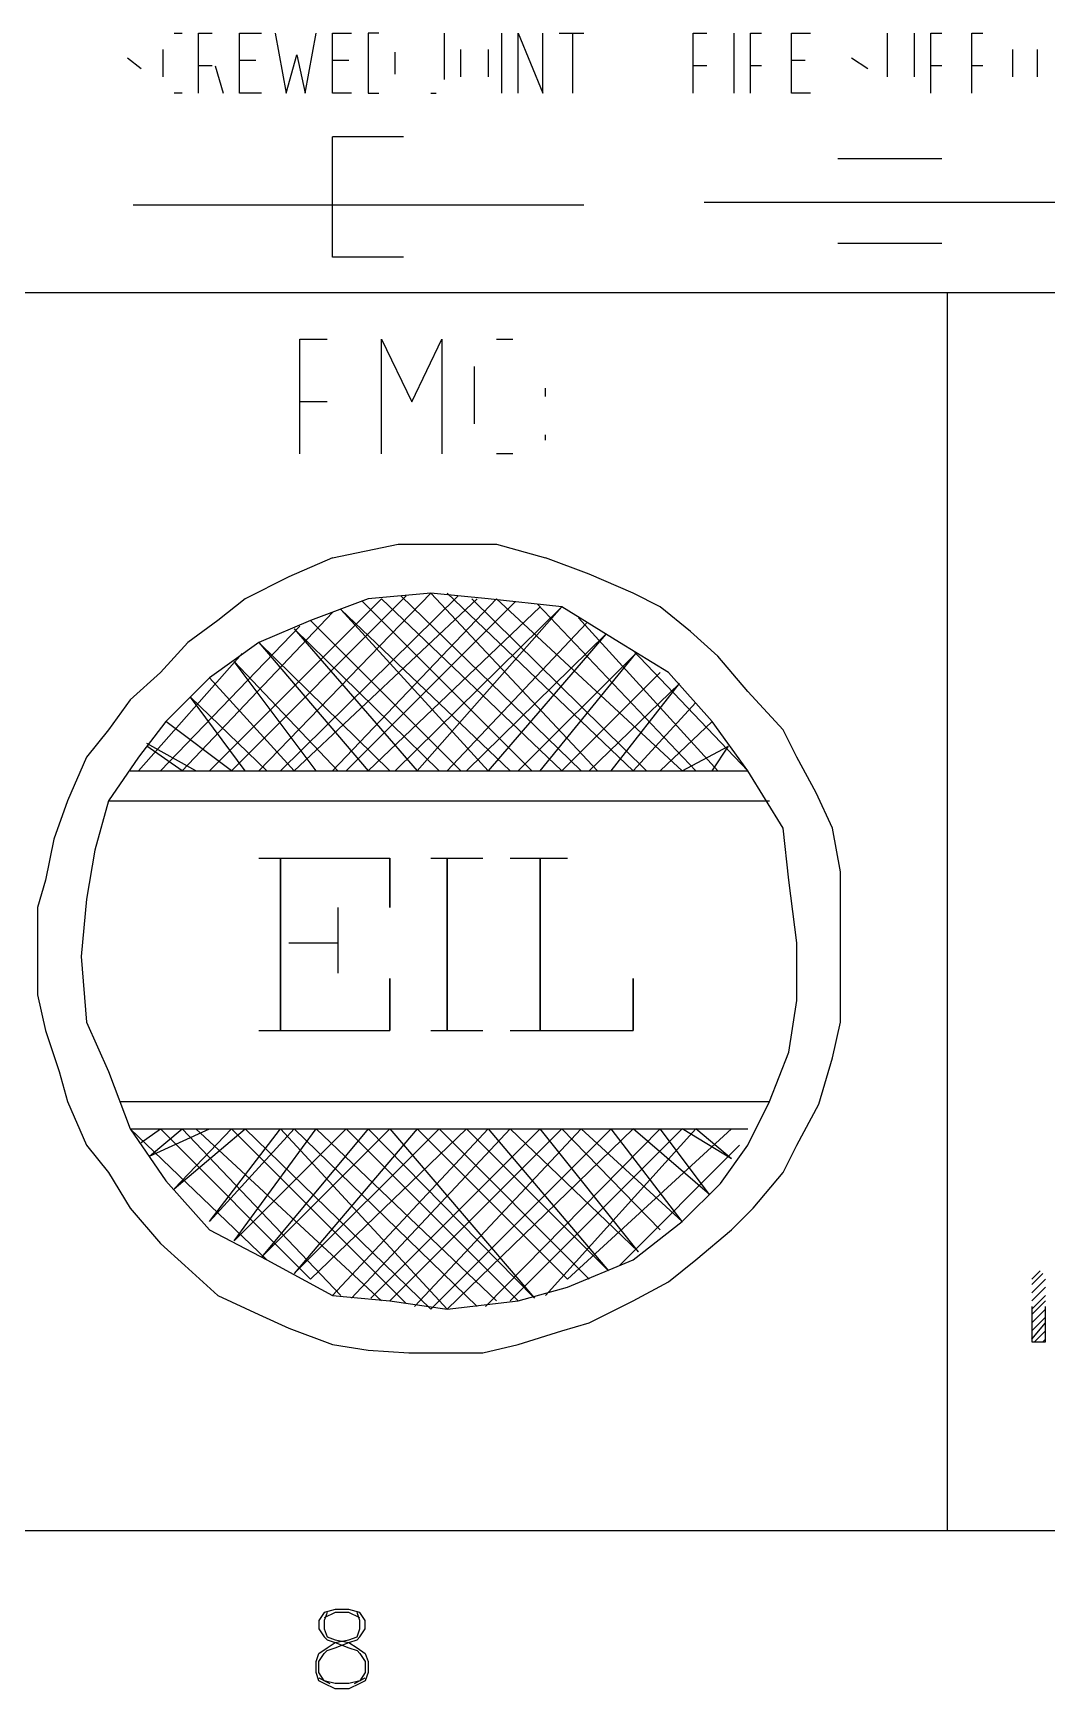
# Model space of a CAD drawing. Header units: millimetres. Extents: x 21 to 1147, y -811 to 126.
# Drawn here: x 722.1 to 766.7, y -809.4 to -736.7 of the extents above; entities that cross this region are included whole.
import ezdxf

# ---------------------------------------------------------------- set-up
doc = ezdxf.new("R2010")
doc.units = ezdxf.units.MM
doc.layers.add('EDITED_LINES', color=4, linetype='Continuous')

msp = doc.modelspace()

# ---------------------------------------------------------------- linework, layer by layer
at = {"layer": 'EDITED_LINES'}
for p, q in [((728.32, -736.72), (728.68, -736.72)), ((729.4, -739.36), (729.4, -736.72)), ((729.4, -736.72), (730, -736.72)), ((731.2, -739.36), (731.2, -736.72)), ((731.2, -736.72), (732.16, -736.72)), ((732.76, -736.72), (733.24, -739.36)), ((734.08, -739.36), (734.56, -736.72)), ((735.28, -739.36), (735.28, -736.72)), ((735.28, -736.72), (736.12, -736.72)), ((737.32, -736.72), (736.84, -736.72)), ((736.84, -736.72), (736.84, -739.36)), ((740.2, -738.76), (740.2, -736.72)), ((742.72, -739.36), (742.72, -736.72)), ((743.44, -739.36), (743.44, -736.72)), ((743.44, -736.72), (744.52, -739.36)), ((744.52, -739.36), (744.52, -736.72)), ((745.24, -736.72), (746.32, -736.72)), ((745.84, -739.36), (745.84, -736.72)), ((751.12, -739.36), (751.12, -736.72)), ((751.12, -736.72), (751.72, -736.72)), ((752.92, -739.36), (752.92, -736.72)), ((753.64, -739.36), (753.64, -736.72)), ((753.64, -736.72), (754.12, -736.72)), ((755.44, -739.36), (755.44, -736.72)), ((755.44, -736.72), (756.28, -736.72)), ((759.64, -736.72), (759.64, -738.64)), ((760.84, -738.64), (760.84, -736.72)), ((761.56, -739.36), (761.56, -736.72)), ((761.56, -736.72), (762.04, -736.72)), ((763.36, -739.36), (763.36, -736.72)), ((763.36, -736.72), (763.84, -736.72)), ((726.28, -737.8), (726.88, -738.28)), ((727.84, -738.64), (727.84, -737.44)), ((731.92, -737.92), (731.2, -737.92)), ((733.24, -739.36), (733.72, -737.68)), ((733.72, -737.68), (734.08, -739.36)), ((736, -737.92), (735.28, -737.92)), ((738.04, -738.52), (738.04, -737.56)), ((740.92, -738.64), (740.92, -737.44)), ((742.12, -737.44), (742.12, -738.64)), ((756.04, -737.92), (755.44, -737.92)), ((758.08, -737.8), (758.8, -738.28)), ((765.16, -738.64), (765.16, -737.44)), ((766.24, -737.44), (766.24, -738.64)), ((730, -738.16), (729.4, -738.16)), ((730.12, -738.16), (730.48, -739.36)), ((751.72, -738.16), (751.12, -738.16)), ((754.12, -738.16), (753.64, -738.16)), ((762.04, -738.16), (761.56, -738.16)), ((763.84, -738.16), (763.36, -738.16)), ((728.68, -739.36), (728.32, -739.36)), ((732.16, -739.36), (731.2, -739.36)), ((736.12, -739.36), (735.28, -739.36)), ((736.84, -739.36), (737.32, -739.36)), ((739.6, -739.36), (739.84, -739.36)), ((756.28, -739.36), (755.44, -739.36)), ((738.4, -741.28), (735.28, -741.28)), ((735.28, -746.56), (735.28, -741.28)), ((762.04, -742.24), (757.48, -742.24)), ((746.32, -744.28), (726.52, -744.28)), ((746.32, -744.28), (726.64, -744.28)), ((771.4, -744.16), (751.6, -744.16)), ((762.04, -745.96), (757.48, -745.96)), ((738.4, -746.56), (735.28, -746.56)), ((1137.28, -748.12), (52.24, -748.12)), ((762.28, -748.12), (762.28, -802.48)), ((733.84, -755.2), (733.84, -750.16)), ((733.84, -750.16), (735.04, -750.16)), ((737.44, -755.2), (737.44, -750.16)), ((737.44, -750.16), (738.76, -752.92)), ((738.76, -752.92), (740.08, -750.16)), ((740.08, -750.16), (740.08, -755.2)), ((742.48, -750.16), (743.2, -750.16)), ((741.52, -753.88), (741.52, -751.36)), ((744.64, -752.68), (744.64, -752.32)), ((735.04, -752.92), (733.84, -752.92)), ((744.64, -754.6), (744.64, -754.36)), ((743.2, -755.2), (742.48, -755.2)), ((735.28, -759.76), (738.16, -759.16)), ((738.16, -759.16), (742.48, -759.16)), ((742.48, -759.16), (744.64, -759.76)), ((735.28, -759.76), (733.36, -760.6)), ((746.56, -760.48), (744.64, -759.76)), ((733.36, -760.6), (731.44, -761.56)), ((748.48, -761.32), (746.56, -760.48)), ((732.04, -769.12), (739.6, -761.32)), ((739.6, -761.32), (736.84, -761.56)), ((742.12, -761.56), (739.6, -761.32)), ((746.92, -769.12), (739.6, -761.32)), ((748.48, -769.12), (740.32, -761.32)), ((749.68, -761.92), (748.48, -761.32)), ((729.88, -769.12), (737.44, -761.56)), ((731.44, -761.56), (730.24, -762.52)), ((730.84, -769.12), (738.52, -761.44)), ((733, -769.12), (740.8, -761.44)), ((733.6, -769.12), (741.64, -761.56)), ((736.84, -761.56), (734.32, -762.52)), ((735.28, -769.12), (742.48, -761.56)), ((743.08, -769.12), (735.64, -762.04)), ((735.64, -762.04), (742.12, -769.12)), ((735.88, -769.12), (743.32, -761.68)), ((744.04, -769.12), (736.6, -761.68)), ((736.84, -769.12), (744.4, -761.92)), ((745.36, -769.12), (737.44, -761.56)), ((738.04, -769.12), (745.36, -761.92)), ((746.2, -769.12), (738.28, -761.44)), ((745.36, -761.92), (739, -769.12)), ((749.08, -769.12), (741.4, -761.56)), ((745.36, -761.92), (742.12, -761.56)), ((750.64, -769.12), (742.48, -761.56)), ((751.24, -769.12), (744.28, -761.8)), ((747.88, -763.48), (745.36, -761.92)), ((751, -763), (749.68, -761.92)), ((727.72, -769.12), (733.84, -762.76)), ((728.68, -769.12), (735.28, -762.16)), ((730.24, -762.52), (728.92, -763.48)), ((734.32, -762.52), (732.04, -763.48)), ((740.92, -769.12), (734.32, -762.52)), ((740.32, -769.12), (746.44, -762.64)), ((752.2, -769.12), (746.08, -762.4)), ((728.92, -763.48), (727.72, -764.8)), ((732.04, -763.48), (729.88, -765.04)), ((737.8, -769.12), (732.04, -763.48)), ((732.04, -763.48), (736.84, -769.12)), ((739.96, -769.12), (733.6, -762.88)), ((733.6, -762.88), (739, -769.12)), ((741.16, -769.12), (747.28, -763.12)), ((747.28, -763.12), (742.12, -769.12)), ((750.04, -764.8), (747.88, -763.48)), ((752.2, -764.08), (751, -763)), ((726.76, -769.12), (731.32, -763.96)), ((743.44, -769.12), (748.6, -763.96)), ((744.4, -769.12), (748.6, -763.96)), ((753.52, -769.12), (748.48, -763.84)), ((753.52, -765.64), (752.2, -764.08)), ((727.72, -764.8), (726.4, -766)), ((735.52, -769.12), (730.96, -764.32)), ((734.56, -769.12), (730.96, -764.32)), ((745.36, -769.12), (749.68, -764.8)), ((751.96, -766.96), (750.04, -764.8)), ((729.88, -765.04), (727.96, -766.96)), ((733.6, -769.12), (729.88, -765.04)), ((746.56, -769.12), (750.52, -765.28)), ((747.52, -769.12), (750.52, -765.28)), ((755.08, -767.32), (753.52, -765.64)), ((726.4, -766), (725.44, -767.32)), ((732.4, -769.12), (729.04, -765.88)), ((731.44, -769.12), (729.04, -765.88)), ((748.48, -769.12), (751.24, -766.12)), ((727.96, -766.96), (726.76, -768.52)), ((730.84, -769.12), (727.96, -766.96)), ((749.68, -769.12), (751.96, -766.96)), ((753.52, -769.12), (751.96, -766.96)), ((725.44, -767.32), (724.48, -768.52)), ((729.28, -769.12), (727.12, -767.92)), ((755.68, -768.52), (755.08, -767.32)), ((724.48, -768.52), (723.64, -770.44)), ((726.76, -768.52), (725.44, -770.44)), ((728.68, -769.12), (727.12, -768.04)), ((750.64, -769.12), (752.68, -768.04)), ((751.96, -769.12), (752.68, -768.04)), ((756.52, -770.08), (755.68, -768.52)), ((726.4, -769.12), (753.52, -769.12)), ((755.08, -771.64), (753.52, -769.12)), ((757.24, -771.64), (756.52, -770.08)), ((723.64, -770.44), (723.04, -772.12)), ((725.44, -770.44), (724.84, -772.6)), ((725.44, -770.44), (754.48, -770.44)), ((723.04, -772.12), (722.68, -773.92)), ((755.32, -773.92), (755.08, -771.64)), ((757.6, -773.56), (757.24, -771.64)), ((724.84, -772.6), (724.48, -774.76)), ((732.04, -772.96), (737.8, -772.96)), ((733, -780.52), (733, -772.96)), ((733, -772.96), (733, -780.52)), ((737.8, -772.96), (737.8, -775.12)), ((737.8, -775.12), (737.8, -772.96)), ((739.6, -772.96), (741.88, -772.96)), ((740.32, -780.52), (740.32, -772.96)), ((740.32, -772.96), (740.32, -780.52)), ((743.08, -772.96), (745.6, -772.96)), ((744.4, -780.52), (744.4, -772.96)), ((744.4, -772.96), (744.4, -780.52)), ((757.6, -775.12), (757.6, -773.56)), ((722.68, -773.92), (722.32, -775.12)), ((755.68, -776.68), (755.32, -773.92)), ((722.32, -775.12), (722.32, -777.04)), ((724.48, -774.76), (724.24, -777.28)), ((735.52, -775.12), (735.52, -778)), ((757.6, -777.04), (757.6, -775.12)), ((722.32, -777.04), (722.32, -778.96)), ((724.24, -777.28), (724.48, -780.16)), ((733.36, -776.68), (735.52, -776.68)), ((755.68, -779.2), (755.68, -776.68)), ((757.6, -778.96), (757.6, -777.04)), ((737.8, -780.52), (737.8, -778.24)), ((737.8, -778.24), (737.8, -780.52)), ((748.48, -780.52), (748.48, -778.24)), ((748.48, -778.24), (748.48, -780.52)), ((722.32, -778.96), (722.68, -780.52)), ((755.32, -781.48), (755.68, -779.2)), ((757.6, -780.16), (757.6, -778.96)), ((724.48, -780.16), (725.44, -782.32)), ((757.24, -781.72), (757.6, -780.16)), ((722.68, -780.52), (723.28, -782.32)), ((732.04, -780.52), (737.8, -780.52)), ((739.6, -780.52), (741.88, -780.52)), ((743.08, -780.52), (748.48, -780.52)), ((754.48, -783.64), (755.32, -781.48)), ((756.64, -783.76), (757.24, -781.72)), ((723.28, -782.32), (723.64, -783.64)), ((725.44, -782.32), (726.4, -784.84)), ((723.64, -783.64), (724.48, -785.56)), ((725.92, -783.64), (754.48, -783.64)), ((753.52, -785.56), (754.48, -783.64)), ((755.68, -785.56), (756.64, -783.76)), ((726.4, -784.84), (727.96, -787.12)), ((732.4, -790.6), (726.4, -784.84)), ((726.4, -784.84), (753.52, -784.84)), ((726.88, -785.44), (727.72, -784.84)), ((727.24, -786.04), (728.68, -784.84)), ((727.24, -786.04), (729.88, -784.84)), ((734.32, -791.44), (727.72, -784.84)), ((728.32, -787.48), (730.84, -784.84)), ((728.32, -787.48), (731.44, -784.84)), ((735.64, -792.16), (728.68, -784.84)), ((737.44, -792.4), (729.28, -784.84)), ((729.88, -788.92), (733.6, -784.84)), ((729.88, -788.92), (733, -784.84)), ((738.52, -792.52), (730.84, -784.84)), ((730.96, -789.76), (735.88, -784.84)), ((730.96, -789.76), (734.56, -784.84)), ((739.6, -792.76), (731.44, -784.84)), ((736.84, -784.84), (732.16, -790.48)), ((732.16, -790.48), (737.8, -784.84)), ((740.32, -792.76), (733, -784.84)), ((741.64, -792.64), (733.6, -784.84)), ((739, -784.84), (733.6, -791.2)), ((733.6, -791.2), (739.96, -784.84)), ((734.32, -791.44), (741.16, -784.84)), ((742.48, -792.4), (734.56, -784.84)), ((735.28, -792.16), (742.12, -784.84)), ((743.44, -792.4), (735.88, -784.84)), ((736.12, -792.28), (743.08, -784.84)), ((744.16, -792.28), (736.84, -784.84)), ((736.96, -792.28), (744.4, -784.84)), ((737.8, -784.84), (744.16, -792.28)), ((737.8, -792.4), (745.36, -784.84)), ((738.88, -792.64), (746.2, -784.84)), ((745.6, -791.44), (739, -784.84)), ((739.6, -792.76), (747.52, -784.84)), ((746.56, -791.44), (739.96, -784.84)), ((740.32, -792.76), (748.48, -784.84)), ((747.4, -791.08), (741.16, -784.84)), ((742, -792.64), (749.68, -784.84)), ((742.12, -784.84), (747.4, -791.08)), ((748.72, -790.24), (743.08, -784.84)), ((743.08, -792.4), (750.64, -784.84)), ((748.72, -790.24), (744.4, -784.84)), ((744.64, -792.16), (751.24, -784.84)), ((749.68, -789.28), (745.36, -784.84)), ((745.6, -791.44), (752.8, -784.84)), ((750.64, -788.92), (746.2, -784.84)), ((750.64, -788.92), (747.52, -784.84)), ((751.84, -787.72), (748.48, -784.84)), ((751.84, -787.72), (749.68, -784.84)), ((752.8, -786.16), (750.64, -784.84)), ((752.8, -786.16), (751.24, -784.84)), ((724.48, -785.56), (725.44, -786.76)), ((747.88, -790.84), (753.16, -785.56)), ((752.32, -787.24), (753.52, -785.56)), ((755.08, -786.76), (755.68, -785.56)), ((725.44, -786.76), (726.4, -788.32)), ((753.76, -788.32), (755.08, -786.76)), ((727.96, -787.12), (729.88, -789.28)), ((750.64, -788.92), (752.32, -787.24)), ((726.4, -788.32), (727.72, -789.88)), ((748.48, -790.6), (750.64, -788.92)), ((752.8, -789.28), (753.76, -788.32)), ((729.88, -789.28), (732.4, -790.6)), ((751.24, -790.6), (752.8, -789.28)), ((727.72, -789.88), (728.8, -790.84)), ((728.8, -790.84), (730.24, -792.16)), ((732.4, -790.6), (735.28, -792.16)), ((745.6, -791.8), (748.48, -790.6)), ((750.04, -791.56), (751.24, -790.6)), ((766, -791.44), (766.36, -791.08)), ((743.44, -792.4), (745.6, -791.8)), ((748.48, -792.4), (750.04, -791.56)), ((766, -791.68), (766.48, -791.2)), ((766, -792.04), (766.6, -791.44)), ((766, -792.4), (766.6, -791.8)), ((730.24, -792.16), (732.04, -793)), ((735.28, -792.16), (737.8, -792.4)), ((737.8, -792.4), (740.32, -792.76)), ((740.32, -792.76), (743.44, -792.4)), ((746.56, -793.36), (748.48, -792.4)), ((766, -792.76), (766.6, -792.16)), ((766, -793), (766.6, -792.4)), ((766, -792.64), (766, -794.2)), ((766.6, -794.2), (766.6, -792.64)), ((732.04, -793), (733.36, -793.6)), ((745.36, -793.72), (746.56, -793.36)), ((766, -793.36), (766.6, -792.76)), ((766, -793.72), (766.6, -793.12)), ((766, -794.08), (766.6, -793.36)), ((733.36, -793.6), (735.28, -794.32)), ((743.44, -794.32), (745.36, -793.72)), ((766.12, -794.2), (766.6, -793.72)), ((766.48, -794.2), (766.6, -794.08)), ((735.28, -794.32), (736.84, -794.56)), ((736.84, -794.56), (738.64, -794.68)), ((738.64, -794.68), (739.96, -794.68)), ((739.96, -794.68), (741.88, -794.68)), ((741.88, -794.68), (743.44, -794.32)), ((766, -794.2), (766.36, -794.2)), ((766.36, -794.2), (766.6, -794.2)), ((569.8, -802.48), (884.08, -802.48)), ((734.92, -806.08), (734.68, -806.44)), ((734.68, -806.44), (734.68, -806.8)), ((735.4, -805.96), (734.92, -806.08)), ((735.04, -806.08), (734.92, -806.44)), ((735.4, -806.08), (734.92, -806.32)), ((734.92, -806.44), (734.92, -806.8)), ((736, -805.96), (735.4, -805.96)), ((736, -806.08), (735.4, -806.08)), ((736.48, -806.08), (736, -805.96)), ((736.48, -806.32), (736, -806.08)), ((736.48, -806.44), (736.36, -806.08)), ((736.72, -806.44), (736.48, -806.08)), ((736.48, -806.8), (736.48, -806.44)), ((736.72, -806.8), (736.72, -806.44)), ((734.68, -806.8), (734.92, -807.16)), ((734.92, -806.8), (735.04, -807.16)), ((734.92, -807.16), (735.04, -807.28)), ((735.04, -807.16), (735.4, -807.28)), ((736, -807.28), (736.36, -807.16)), ((736.36, -807.16), (736.48, -806.8)), ((736.36, -807.28), (736.48, -807.16)), ((736.48, -807.16), (736.72, -806.8)), ((734.56, -808.24), (734.68, -807.88)), ((734.68, -807.88), (735.04, -807.64)), ((734.68, -808.24), (734.92, -807.88)), ((734.92, -807.88), (735.04, -807.76)), ((735.04, -807.28), (735.4, -807.4)), ((735.04, -807.64), (735.4, -807.4)), ((735.04, -807.76), (735.4, -807.64)), ((735.4, -807.28), (736, -807.4)), ((735.4, -807.4), (736, -807.28)), ((735.4, -807.4), (736, -807.64)), ((735.4, -807.64), (736, -807.4)), ((736, -807.4), (736.36, -807.28)), ((736, -807.4), (736.36, -807.64)), ((736, -807.64), (736.36, -807.76)), ((736.36, -807.64), (736.72, -807.88)), ((736.36, -807.76), (736.48, -807.88)), ((736.48, -807.88), (736.72, -808.24)), ((736.72, -807.88), (736.84, -808.24)), ((734.56, -808.72), (734.56, -808.24)), ((734.68, -808.72), (734.68, -808.24)), ((736.72, -808.24), (736.72, -808.72)), ((736.84, -808.24), (736.84, -808.72)), ((734.68, -809.08), (734.56, -808.72)), ((734.92, -809.08), (734.68, -808.72)), ((734.68, -808.96), (735.16, -809.2)), ((734.92, -809.2), (734.68, -809.08)), ((735.4, -809.2), (734.92, -809.08)), ((735.4, -809.44), (734.92, -809.2)), ((736, -809.2), (735.4, -809.2)), ((736.48, -809.08), (736, -809.2)), ((736.48, -809.2), (736, -809.44)), ((736.24, -809.2), (736.72, -808.96)), ((736.72, -808.72), (736.48, -809.08)), ((736.72, -809.08), (736.48, -809.2)), ((736.84, -808.72), (736.72, -809.08)), ((736, -809.44), (735.4, -809.44))]:
    msp.add_line(p, q, dxfattribs=at)

doc.saveas('drawing.dxf')
